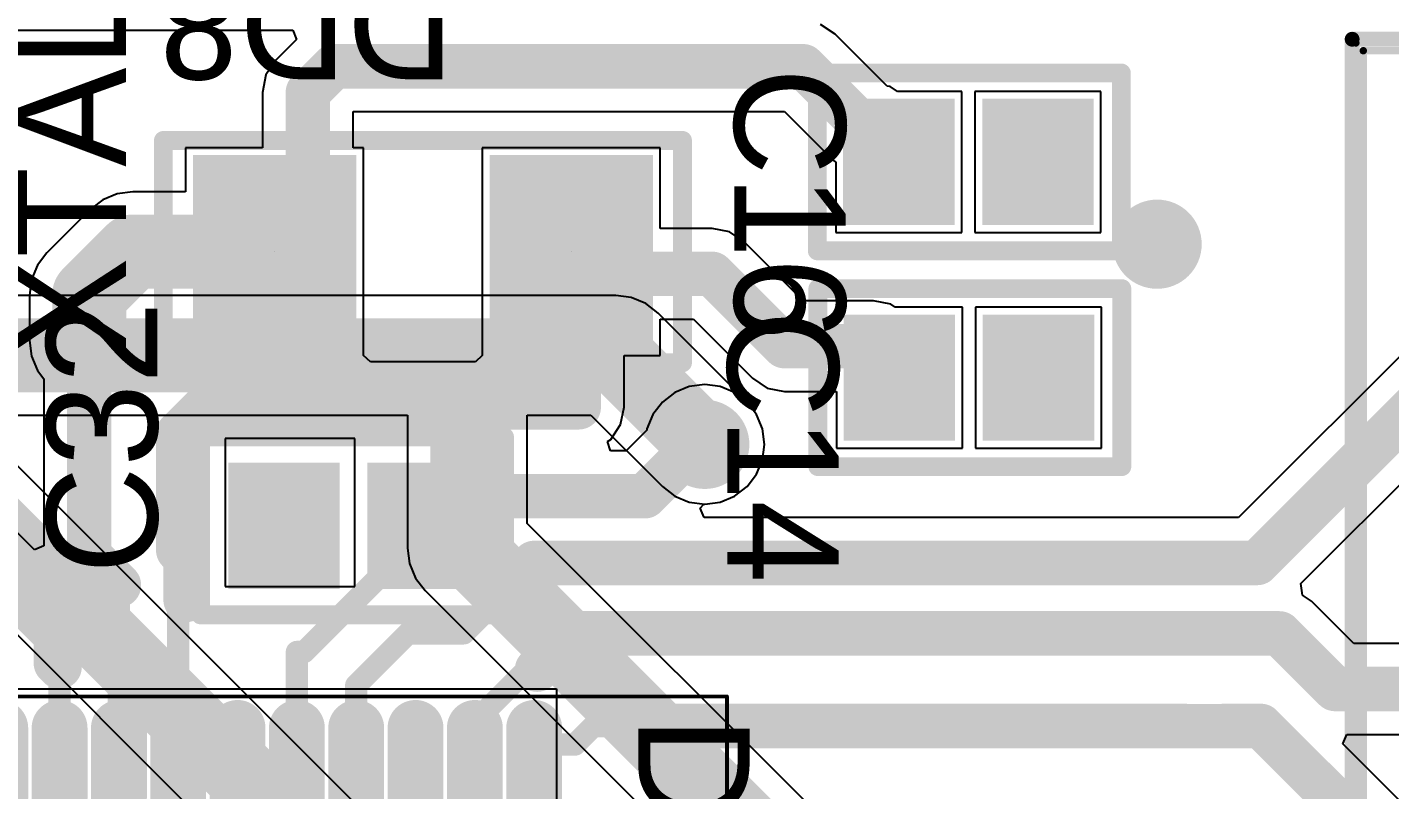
# Model space of a CAD drawing. Header units: millimetres. Extents: x -37 to 96, y -3 to 87.
# Drawn here: x 66.36 to 84.74, y 39.64 to 49.93 of the extents above; entities that cross this region are included whole.
import ezdxf

# ---------------------------------------------------------------- set-up
doc = ezdxf.new("R2010")
doc.units = ezdxf.units.MM
for name, color, linetype in [('BottomLayer', 5, 'Continuous'), ('BottomSolder', 6, 'Continuous'), ('Mechanical1', 6, 'Continuous'), ('Mechanical15', 56, 'Continuous'), ('MultiLayer', 9, 'Continuous'), ('PadHoleLayer', 156, 'Continuous'), ('TopLayer', 1, 'Continuous'), ('TopOverlay', 2, 'Continuous'), ('TopPaste', 8, 'Continuous'), ('TopSolder', 216, 'Continuous'), ('ViaHoleLayer', 16, 'Continuous')]:
    doc.layers.add(name, color=color, linetype=linetype)

# ---------------------------------------------------------------- blocks, each defined once
blk = doc.blocks.new('C_________0805_1')
at = {"layer": 'TopLayer'}
for points in [[(-0.6499986999999999, -0.7499985), (0.6499986999999999, -0.7499985), (-0.6499986999999999, 0.7499985), (0.6499986999999999, 0.7499985)], [(1.22500136, -0.7499985), (2.52499876, -0.7499985), (1.22500136, 0.7499985), (2.52499876, 0.7499985)]]:
    blk.add_solid(points, dxfattribs=at)
at = {"layer": 'TopOverlay', "const_width": 0.254}
for points in [[(-1.10000034, 1.20000268), (2.99999908, 1.20000014)], [(-1.10000034, -1.1999976), (-1.10000034, 1.20000268)], [(2.99999908, -1.1999976), (2.99999908, 1.20000014)], [(-1.10000034, -1.1999976), (2.00000362, -1.20000268)], [(2.00000362, -1.20000268), (2.99999908, -1.1999976)]]:
    blk.add_lwpolyline(points, dxfattribs=at)
at = {"layer": 'TopOverlay', "const_width": 0.127}
for points in [[(-1.16350034, 1.20000268, 1), (-1.03650034, 1.20000268, 1)], [(-1.16350034, 1.20000268, 1), (-1.03650034, 1.20000268, 1)], [(2.93649908, 1.20000014, 1), (3.06349908, 1.20000014, 1)], [(2.93649908, 1.20000014, 1), (3.06349908, 1.20000014, 1)], [(-1.16350034, -1.1999976, 1), (-1.03650034, -1.1999976, 1)], [(-1.16350034, -1.1999976, 1), (-1.03650034, -1.1999976, 1)], [(1.93650362, -1.20000268, 1), (2.06350362, -1.20000268, 1)], [(1.93650362, -1.20000268, 1), (2.06350362, -1.20000268, 1)], [(2.93649908, -1.1999976, 1), (3.06349908, -1.1999976, 1)], [(2.93649908, -1.1999976, 1), (3.06349908, -1.1999976, 1)]]:
    blk.add_lwpolyline(points, format="xyb", close=True, dxfattribs=at)
at = {"layer": 'TopPaste'}
for points in [[(-0.6499986999999999, -0.7499985), (0.6499986999999999, -0.7499985), (-0.6499986999999999, 0.7499985), (0.6499986999999999, 0.7499985)], [(1.22500136, -0.7499985), (2.52499876, -0.7499985), (1.22500136, 0.7499985), (2.52499876, 0.7499985)]]:
    blk.add_solid(points, dxfattribs=at)
at = {"layer": 'TopSolder'}
for points in [[(-0.7515987, -0.8515985), (0.7515987, -0.8515985), (-0.7515987, 0.8515985), (0.7515987, 0.8515985)], [(1.12340136, -0.8515985), (2.62659876, -0.8515985), (1.12340136, 0.8515985), (2.62659876, 0.8515985)]]:
    blk.add_solid(points, dxfattribs=at)
blk = doc.blocks.new('CON__IDC_6MS_10')
at = {"layer": 'Mechanical1', "const_width": 0.0999998}
for points in [[(-8.889999999999999, 4.55000106), (8.870000039999999, 4.55000106)], [(8.870000039999999, 4.55000106), (8.870000039999999, -4.55000106)]]:
    blk.add_lwpolyline(points, dxfattribs=at)
at = {"layer": 'Mechanical1', "const_width": 0.0499999}
blk.add_lwpolyline([(8.84500136, 4.55000106, 1), (8.894998719999998, 4.55000106, 1)], format="xyb", close=True, dxfattribs=at)
blk.add_lwpolyline([(8.84500136, 4.55000106, 1), (8.894998719999998, 4.55000106, 1)], format="xyb", close=True, dxfattribs=at)
at = {"layer": 'Mechanical15', "const_width": 0.0999998}
for points in [[(-8.97500364, 4.6500034), (8.9750011, 4.6500034)], [(8.9750011, 4.6500034), (8.9750011, -4.65000086)]]:
    blk.add_lwpolyline(points, dxfattribs=at)
at = {"layer": 'Mechanical15', "const_width": 0.0499999}
blk.add_lwpolyline([(8.95000242, 4.6500034, 1), (8.99999978, 4.6500034, 1)], format="xyb", close=True, dxfattribs=at)
blk.add_lwpolyline([(8.95000242, 4.6500034, 1), (8.99999978, 4.6500034, 1)], format="xyb", close=True, dxfattribs=at)
at = {"layer": 'TopOverlay', "const_width": 0.1999996}
for points in [[(-9.049999679999999, 4.700000759999999), (9.024998459999999, 4.700000759999999)], [(9.024998459999999, 4.700000759999999), (9.025001, -4.700000759999999)]]:
    blk.add_lwpolyline(points, dxfattribs=at)
at = {"layer": 'TopOverlay', "const_width": 0.0999998}
blk.add_lwpolyline([(8.97499856, 4.700000759999999, 1), (9.074998359999999, 4.700000759999999, 1)], format="xyb", close=True, dxfattribs=at)
blk.add_lwpolyline([(8.97499856, 4.700000759999999, 1), (9.074998359999999, 4.700000759999999, 1)], format="xyb", close=True, dxfattribs=at)
blk = doc.blocks.new('Z_0503_11')
at = {"layer": 'PadHoleLayer'}
for points in [[(0, 0), (0, 0), (0, 0), (0, 0)], [(3.99999962, 0), (3.99999962, 0), (3.99999962, 0), (3.99999962, 0)]]:
    blk.add_lwpolyline(points, close=True, dxfattribs=at)
at = {"layer": 'TopLayer'}
for points in [[(-1.00000054, -1.20000014), (1.00000054, -1.20000014), (-1.00000054, 1.20000014), (1.00000054, 1.20000014)], [(2.99999908, -1.20000014), (5.00000016, -1.20000014), (2.99999908, 1.20000014), (5.00000016, 1.20000014)]]:
    blk.add_solid(points, dxfattribs=at)
at = {"layer": 'TopOverlay', "const_width": 0.254}
for points in [[(-1.49999954, 1.49999954), (5.500001699999999, 1.50000208)], [(-1.49999954, -1.49999954), (-1.49999954, 1.49999954)], [(5.500001699999999, -1.50000462), (5.500001699999999, 1.50000208)], [(-1.49999954, -1.49999954), (-1.00000054, -1.49999954)], [(-1.00000054, -1.49999954), (5.500001699999999, -1.50000462)]]:
    blk.add_lwpolyline(points, dxfattribs=at)
at = {"layer": 'TopOverlay', "const_width": 0.127}
for points in [[(-1.56349954, 1.49999954, 1), (-1.43649954, 1.49999954, 1)], [(-1.56349954, 1.49999954, 1), (-1.43649954, 1.49999954, 1)], [(5.436501699999999, 1.50000208, 1), (5.5635017, 1.50000208, 1)], [(5.436501699999999, 1.50000208, 1), (5.5635017, 1.50000208, 1)], [(-1.56349954, -1.49999954, 1), (-1.43649954, -1.49999954, 1)], [(-1.56349954, -1.49999954, 1), (-1.43649954, -1.49999954, 1)], [(-1.06350054, -1.49999954, 1), (-0.93650054, -1.49999954, 1)], [(-1.06350054, -1.49999954, 1), (-0.93650054, -1.49999954, 1)], [(5.436501699999999, -1.50000462, 1), (5.5635017, -1.50000462, 1)], [(5.436501699999999, -1.50000462, 1), (5.5635017, -1.50000462, 1)]]:
    blk.add_lwpolyline(points, format="xyb", close=True, dxfattribs=at)
at = {"layer": 'TopPaste'}
for points in [[(-1.00000054, -1.20000014), (1.00000054, -1.20000014), (-1.00000054, 1.20000014), (1.00000054, 1.20000014)], [(2.99999908, -1.20000014), (5.00000016, -1.20000014), (2.99999908, 1.20000014), (5.00000016, 1.20000014)]]:
    blk.add_solid(points, dxfattribs=at)
at = {"layer": 'TopSolder'}
for points in [[(-1.10160054, -1.30160014), (1.10160054, -1.30160014), (-1.10160054, 1.30160014), (1.10160054, 1.30160014)], [(2.89839908, -1.30160014), (5.10160016, -1.30160014), (2.89839908, 1.30160014), (5.10160016, 1.30160014)]]:
    blk.add_solid(points, dxfattribs=at)
blk = doc.blocks.new('ATMEGA16_44A_26')
at = {"layer": 'Mechanical15', "const_width": 0.0499999}
for points in [[(11.89999906, 2.59999734), (-0.90000074, 2.59999734)], [(-0.90000074, -10.60000166), (-0.90000074, 2.59999734)]]:
    blk.add_lwpolyline(points, dxfattribs=at)
at = {"layer": 'Mechanical15', "const_width": 0.02499868}
blk.add_lwpolyline([(-0.9125000799999999, 2.59999734, 1), (-0.8875014, 2.59999734, 1)], format="xyb", close=True, dxfattribs=at)
blk.add_lwpolyline([(-0.9125000799999999, 2.59999734, 1), (-0.8875014, 2.59999734, 1)], format="xyb", close=True, dxfattribs=at)
at = {"layer": 'TopLayer', "const_width": 0.5499989}
for points in [[(-0.47500032, 0), (0.47500032, 0)], [(-0.47500032, -0.8000009399999999), (0.47500032, -0.8000009399999999)], [(-0.47500032, -1.60000188), (0.47500032, -1.60000188)], [(-0.47500032, -2.40000028), (0.47500032, -2.40000028)], [(-0.47500032, -3.20000122), (0.47500032, -3.20000122)], [(-0.47500032, -4.000002159999999), (0.47500032, -4.000002159999999)], [(-0.47500032, -4.800000559999999), (0.47500032, -4.800000559999999)], [(-0.47500032, -5.600001499999999), (0.47500032, -5.600001499999999)], [(-0.47500032, -6.399999899999999), (0.47500032, -6.399999899999999)]]:
    blk.add_lwpolyline(points, dxfattribs=at)
at = {"layer": 'TopLayer', "const_width": 0.27499818}
for points in [[(-0.6125006799999999, 0, 1), (-0.33749996, 0, 1)], [(0.33749996, 0, 1), (0.6125006799999999, 0, 1)], [(-0.6125006799999999, -0.8000009399999999, 1), (-0.33749996, -0.8000009399999999, 1)], [(0.33749996, -0.8000009399999999, 1), (0.6125006799999999, -0.8000009399999999, 1)], [(-0.6125006799999999, -1.60000188, 1), (-0.33749996, -1.60000188, 1)], [(0.33749996, -1.60000188, 1), (0.6125006799999999, -1.60000188, 1)], [(-0.6125006799999999, -2.40000028, 1), (-0.33749996, -2.40000028, 1)], [(0.33749996, -2.40000028, 1), (0.6125006799999999, -2.40000028, 1)], [(-0.6125006799999999, -3.20000122, 1), (-0.33749996, -3.20000122, 1)], [(0.33749996, -3.20000122, 1), (0.6125006799999999, -3.20000122, 1)], [(-0.6125006799999999, -4.000002159999999, 1), (-0.33749996, -4.000002159999999, 1)], [(0.33749996, -4.000002159999999, 1), (0.6125006799999999, -4.000002159999999, 1)], [(-0.6125006799999999, -4.800000559999999, 1), (-0.33749996, -4.800000559999999, 1)], [(0.33749996, -4.800000559999999, 1), (0.6125006799999999, -4.800000559999999, 1)], [(-0.6125006799999999, -5.600001499999999, 1), (-0.33749996, -5.600001499999999, 1)], [(0.33749996, -5.600001499999999, 1), (0.6125006799999999, -5.600001499999999, 1)], [(-0.6125006799999999, -6.399999899999999, 1), (-0.33749996, -6.399999899999999, 1)], [(0.33749996, -6.399999899999999, 1), (0.6125006799999999, -6.399999899999999, 1)]]:
    blk.add_lwpolyline(points, format="xyb", close=True, dxfattribs=at)
at = {"layer": 'TopPaste', "const_width": 0.5499989}
for points in [[(-0.47500032, 0), (0.47500032, 0)], [(-0.47500032, -0.8000009399999999), (0.47500032, -0.8000009399999999)], [(-0.47500032, -1.60000188), (0.47500032, -1.60000188)], [(-0.47500032, -2.40000028), (0.47500032, -2.40000028)], [(-0.47500032, -3.20000122), (0.47500032, -3.20000122)], [(-0.47500032, -4.000002159999999), (0.47500032, -4.000002159999999)], [(-0.47500032, -4.800000559999999), (0.47500032, -4.800000559999999)], [(-0.47500032, -5.600001499999999), (0.47500032, -5.600001499999999)], [(-0.47500032, -6.399999899999999), (0.47500032, -6.399999899999999)]]:
    blk.add_lwpolyline(points, dxfattribs=at)
at = {"layer": 'TopPaste', "const_width": 0.27499818}
for points in [[(-0.6125006799999999, 0, 1), (-0.33749996, 0, 1)], [(0.33749996, 0, 1), (0.6125006799999999, 0, 1)], [(-0.6125006799999999, -0.8000009399999999, 1), (-0.33749996, -0.8000009399999999, 1)], [(0.33749996, -0.8000009399999999, 1), (0.6125006799999999, -0.8000009399999999, 1)], [(-0.6125006799999999, -1.60000188, 1), (-0.33749996, -1.60000188, 1)], [(0.33749996, -1.60000188, 1), (0.6125006799999999, -1.60000188, 1)], [(-0.6125006799999999, -2.40000028, 1), (-0.33749996, -2.40000028, 1)], [(0.33749996, -2.40000028, 1), (0.6125006799999999, -2.40000028, 1)], [(-0.6125006799999999, -3.20000122, 1), (-0.33749996, -3.20000122, 1)], [(0.33749996, -3.20000122, 1), (0.6125006799999999, -3.20000122, 1)], [(-0.6125006799999999, -4.000002159999999, 1), (-0.33749996, -4.000002159999999, 1)], [(0.33749996, -4.000002159999999, 1), (0.6125006799999999, -4.000002159999999, 1)], [(-0.6125006799999999, -4.800000559999999, 1), (-0.33749996, -4.800000559999999, 1)], [(0.33749996, -4.800000559999999, 1), (0.6125006799999999, -4.800000559999999, 1)], [(-0.6125006799999999, -5.600001499999999, 1), (-0.33749996, -5.600001499999999, 1)], [(0.33749996, -5.600001499999999, 1), (0.6125006799999999, -5.600001499999999, 1)], [(-0.6125006799999999, -6.399999899999999, 1), (-0.33749996, -6.399999899999999, 1)], [(0.33749996, -6.399999899999999, 1), (0.6125006799999999, -6.399999899999999, 1)]]:
    blk.add_lwpolyline(points, format="xyb", close=True, dxfattribs=at)
at = {"layer": 'TopSolder', "const_width": 0.7531988999999999}
for points in [[(-0.47500032, 0), (0.47500032, 0)], [(-0.47500032, -0.8000009399999999), (0.47500032, -0.8000009399999999)], [(-0.47500032, -1.60000188), (0.47500032, -1.60000188)], [(-0.47500032, -2.40000028), (0.47500032, -2.40000028)], [(-0.47500032, -3.20000122), (0.47500032, -3.20000122)], [(-0.47500032, -4.000002159999999), (0.47500032, -4.000002159999999)], [(-0.47500032, -4.800000559999999), (0.47500032, -4.800000559999999)], [(-0.47500032, -5.600001499999999), (0.47500032, -5.600001499999999)], [(-0.47500032, -6.399999899999999), (0.47500032, -6.399999899999999)], [(-0.47500032, -7.20000084), (0.47500032, -7.20000084)]]:
    blk.add_lwpolyline(points, dxfattribs=at)
at = {"layer": 'TopSolder', "const_width": 0.37659818}
for points in [[(-0.66330068, 0, 1), (-0.28669996, 0, 1)], [(0.28669996, 0, 1), (0.66330068, 0, 1)], [(-0.66330068, -0.8000009399999999, 1), (-0.28669996, -0.8000009399999999, 1)], [(0.28669996, -0.8000009399999999, 1), (0.66330068, -0.8000009399999999, 1)], [(-0.66330068, -1.60000188, 1), (-0.28669996, -1.60000188, 1)], [(0.28669996, -1.60000188, 1), (0.66330068, -1.60000188, 1)], [(-0.66330068, -2.40000028, 1), (-0.28669996, -2.40000028, 1)], [(0.28669996, -2.40000028, 1), (0.66330068, -2.40000028, 1)], [(-0.66330068, -3.20000122, 1), (-0.28669996, -3.20000122, 1)], [(0.28669996, -3.20000122, 1), (0.66330068, -3.20000122, 1)], [(-0.66330068, -4.000002159999999, 1), (-0.28669996, -4.000002159999999, 1)], [(0.28669996, -4.000002159999999, 1), (0.66330068, -4.000002159999999, 1)], [(-0.66330068, -4.800000559999999, 1), (-0.28669996, -4.800000559999999, 1)], [(0.28669996, -4.800000559999999, 1), (0.66330068, -4.800000559999999, 1)], [(-0.66330068, -5.600001499999999, 1), (-0.28669996, -5.600001499999999, 1)], [(0.28669996, -5.600001499999999, 1), (0.66330068, -5.600001499999999, 1)], [(-0.66330068, -6.399999899999999, 1), (-0.28669996, -6.399999899999999, 1)], [(0.28669996, -6.399999899999999, 1), (0.66330068, -6.399999899999999, 1)], [(-0.66330068, -7.20000084, 1), (-0.28669996, -7.20000084, 1)], [(0.28669996, -7.20000084, 1), (0.66330068, -7.20000084, 1)]]:
    blk.add_lwpolyline(points, format="xyb", close=True, dxfattribs=at)
blk = doc.blocks.new('C_________0805_34')
at = {"layer": 'TopLayer'}
for points in [[(-0.6499986999999999, -0.7499985), (0.6499986999999999, -0.7499985), (-0.6499986999999999, 0.7499985), (0.6499986999999999, 0.7499985)], [(1.22499882, -0.7499985), (2.52499622, -0.7499985), (1.22499882, 0.7499985), (2.52499622, 0.7499985)]]:
    blk.add_solid(points, dxfattribs=at)
at = {"layer": 'TopOverlay', "const_width": 0.254}
for points in [[(2.99999908, 1.20000014), (-1.10000034, 1.20000014)], [(-1.10000034, 1.20000014), (-1.10000034, -1.20000014)], [(2.99999908, 1.20000014), (2.99999908, -1.20000014)], [(2.00000108, -1.20000014), (-1.10000034, -1.20000014)], [(2.99999908, -1.20000014), (2.00000108, -1.20000014)]]:
    blk.add_lwpolyline(points, dxfattribs=at)
at = {"layer": 'TopOverlay', "const_width": 0.127}
for points in [[(-1.16350034, 1.20000014, 1), (-1.03650034, 1.20000014, 1)], [(-1.16350034, 1.20000014, 1), (-1.03650034, 1.20000014, 1)], [(2.93649908, 1.20000014, 1), (3.06349908, 1.20000014, 1)], [(2.93649908, 1.20000014, 1), (3.06349908, 1.20000014, 1)], [(-1.16350034, -1.20000014, 1), (-1.03650034, -1.20000014, 1)], [(-1.16350034, -1.20000014, 1), (-1.03650034, -1.20000014, 1)], [(1.93650108, -1.20000014, 1), (2.06350108, -1.20000014, 1)], [(1.93650108, -1.20000014, 1), (2.06350108, -1.20000014, 1)], [(2.93649908, -1.20000014, 1), (3.06349908, -1.20000014, 1)], [(2.93649908, -1.20000014, 1), (3.06349908, -1.20000014, 1)]]:
    blk.add_lwpolyline(points, format="xyb", close=True, dxfattribs=at)
at = {"layer": 'TopPaste'}
for points in [[(-0.6499986999999999, -0.7499985), (0.6499986999999999, -0.7499985), (-0.6499986999999999, 0.7499985), (0.6499986999999999, 0.7499985)], [(1.22499882, -0.7499985), (2.52499622, -0.7499985), (1.22499882, 0.7499985), (2.52499622, 0.7499985)]]:
    blk.add_solid(points, dxfattribs=at)
at = {"layer": 'TopSolder'}
for points in [[(-0.7515987, -0.8515985), (0.7515987, -0.8515985), (-0.7515987, 0.8515985), (0.7515987, 0.8515985)], [(1.12339882, -0.8515985), (2.62659622, -0.8515985), (1.12339882, 0.8515985), (2.62659622, 0.8515985)]]:
    blk.add_solid(points, dxfattribs=at)
blk = doc.blocks.new('C_________0805_50')
at = {"layer": 'TopLayer'}
for points in [[(-0.6499986999999999, -0.7499985), (0.6499986999999999, -0.7499985), (-0.6499986999999999, 0.7499985), (0.6499986999999999, 0.7499985)], [(1.22500136, -0.75000104), (2.52499876, -0.75000104), (1.22500136, 0.7499959599999999), (2.52499876, 0.7499959599999999)]]:
    blk.add_solid(points, dxfattribs=at)
at = {"layer": 'TopOverlay', "const_width": 0.254}
for points in [[(-1.10000034, -1.20000014), (-1.0999978, 1.20000014)], [(-1.0999978, 1.20000014), (2.99999908, 1.20000014)], [(2.99999908, -1.20000014), (2.99999908, 1.20000014)], [(-1.10000034, -1.20000014), (2.00000108, -1.20000014)], [(2.00000108, -1.20000014), (2.99999908, -1.20000014)]]:
    blk.add_lwpolyline(points, dxfattribs=at)
at = {"layer": 'TopOverlay', "const_width": 0.127}
for points in [[(-1.1634978, 1.20000014, 1), (-1.0364978, 1.20000014, 1)], [(-1.1634978, 1.20000014, 1), (-1.0364978, 1.20000014, 1)], [(2.93649908, 1.20000014, 1), (3.06349908, 1.20000014, 1)], [(2.93649908, 1.20000014, 1), (3.06349908, 1.20000014, 1)], [(-1.16350034, -1.20000014, 1), (-1.03650034, -1.20000014, 1)], [(-1.16350034, -1.20000014, 1), (-1.03650034, -1.20000014, 1)], [(1.93650108, -1.20000014, 1), (2.06350108, -1.20000014, 1)], [(1.93650108, -1.20000014, 1), (2.06350108, -1.20000014, 1)], [(2.93649908, -1.20000014, 1), (3.06349908, -1.20000014, 1)], [(2.93649908, -1.20000014, 1), (3.06349908, -1.20000014, 1)]]:
    blk.add_lwpolyline(points, format="xyb", close=True, dxfattribs=at)
at = {"layer": 'TopPaste'}
for points in [[(-0.6499986999999999, -0.7499985), (0.6499986999999999, -0.7499985), (-0.6499986999999999, 0.7499985), (0.6499986999999999, 0.7499985)], [(1.22500136, -0.75000104), (2.52499876, -0.75000104), (1.22500136, 0.7499959599999999), (2.52499876, 0.7499959599999999)]]:
    blk.add_solid(points, dxfattribs=at)
at = {"layer": 'TopSolder'}
for points in [[(-0.7515987, -0.8515985), (0.7515987, -0.8515985), (-0.7515987, 0.8515985), (0.7515987, 0.8515985)], [(1.12340136, -0.8516010399999999), (2.62659876, -0.8516010399999999), (1.12340136, 0.8515959599999999), (2.62659876, 0.8515959599999999)]]:
    blk.add_solid(points, dxfattribs=at)

msp = doc.modelspace()

# ---------------------------------------------------------------- linework, layer by layer
at = {"layer": 'BottomLayer'}
for p, q in [((74.29999872, 46.30690256), (47.80000092, 46.30690256)), ((74.50884006, 46.27940706), (74.29999872, 46.30690256)), ((74.70344978, 46.19879762), (74.50884006, 46.27940706)), ((74.87056399999999, 46.07056572), (74.70344978, 46.19879762)), ((76.07056413999999, 44.87056811999999), (74.87056399999999, 46.07056572)), ((76.19879603999999, 44.70345136), (76.07056413999999, 44.87056811999999)), ((65.56623158, 44.69309832), (71.49309806, 44.69309832)), ((71.49309806, 44.69309832), (71.49309806, 42.90000056)), ((73.1069023, 43.234229), (73.1069023, 44.69309832)), ((73.1069023, 44.69309832), (73.96577028, 44.69309832)), ((73.96577028, 44.69309832), (74.92943104, 43.72943502)), ((76.27940548, 44.50884163999999), (76.19879603999999, 44.70345136)), ((76.30690098, 44.3000003), (76.27940548, 44.50884163999999)), ((70.77056458, 39.47056622), (65.87056676, 44.37056404)), ((76.27940548, 44.09115896), (76.30690098, 44.3000003)), ((76.19879603999999, 43.89654924), (76.27940548, 44.09115896)), ((74.92943104, 43.72943502), (75.0965478, 43.60120312)), ((75.90344992, 43.60120312), (76.07056413999999, 43.72943502)), ((76.07056413999999, 43.72943502), (76.19879603999999, 43.89654924)), ((75.0965478, 43.60120312), (75.29115751999998, 43.52059368)), ((75.7088402, 43.52059368), (75.90344992, 43.60120312)), ((75.29115751999998, 43.52059368), (75.49999885999999, 43.49309818)), ((75.49999885999999, 43.49309818), (75.7088402, 43.52059368)), ((81.44112998, 34.90000132), (73.1069023, 43.234229)), ((64.96577304, 42.99309664), (69.39309718, 38.56577249999999)), ((71.49309806, 42.90000056), (71.52059356, 42.69115922)), ((71.52059356, 42.69115922), (71.601203, 42.4965495)), ((71.601203, 42.4965495), (71.72943489999999, 42.32943528)), ((71.72943489999999, 42.32943528), (80.29999941999999, 33.75887076))]:
    msp.add_line(p, q, dxfattribs=at)
at = {"layer": 'BottomLayer', "const_width": 0.499999}
for points in [[(81.3499897, 46.99998982, 1), (81.8499887, 46.99998982, 1)], [(72.05000068, 45.50000044, 1), (72.54999968, 45.50000044, 1)], [(72.05000068, 45.50000044, 1), (72.54999968, 45.50000044, 1)], [(72.05000068, 45.50000044, 1), (72.54999968, 45.50000044, 1)], [(74.04999922, 45.50000044, 1), (74.54999822, 45.50000044, 1)], [(74.04999922, 45.50000044, 1), (74.54999822, 45.50000044, 1)], [(75.24999936, 44.3000003, 1), (75.74999835999999, 44.3000003, 1)], [(75.24999936, 44.3000003, 1), (75.74999835999999, 44.3000003, 1)], [(72.05000068, 42.90000056, 1), (72.54999968, 42.90000056, 1)], [(72.05000068, 42.90000056, 1), (72.54999968, 42.90000056, 1)]]:
    msp.add_lwpolyline(points, format="xyb", close=True, dxfattribs=at)
at = {"layer": 'BottomLayer', "const_width": 1.00000054}
for points in [[(47.80000092, 45.50000044), (72.30000018, 45.50000044)], [(72.30000018, 45.50000044), (74.29999872, 45.50000044)], [(72.30000018, 42.90000056), (72.30000018, 45.50000044)], [(74.29999872, 45.50000044), (75.49999885999999, 44.3000003)], [(65.30000148, 43.79999876), (70.1999993, 38.90000094)], [(72.30000018, 42.90000056), (80.95000065999999, 34.25000008)]]:
    msp.add_lwpolyline(points, dxfattribs=at)
at = {"layer": 'BottomSolder', "const_width": 0.601599}
for points in [[(81.2991897, 46.99998982, 1), (81.90078869999999, 46.99998982, 1)], [(75.19919936, 44.3000003, 1), (75.80079835999999, 44.3000003, 1)]]:
    msp.add_lwpolyline(points, format="xyb", close=True, dxfattribs=at)
at = {"layer": 'MultiLayer', "const_width": 0.499999}
for points in [[(81.3499897, 46.99998982, 1), (81.8499887, 46.99998982, 1)], [(75.24999936, 44.3000003, 1), (75.74999835999999, 44.3000003, 1)]]:
    msp.add_lwpolyline(points, format="xyb", close=True, dxfattribs=at)
at = {"layer": 'TopLayer'}
for p, q in [((60.29999878, 49.88824667999999), (69.94349232, 49.88824667999999)), ((69.94349232, 49.88824667999999), (69.99609826, 49.76124668)), ((77.26050842, 49.83257496), (77.06204298, 49.96518836)), ((77.95936148, 49.1337219), (77.26050842, 49.83257496)), ((69.99609826, 49.76124668), (69.71595403999999, 49.48110246)), ((69.71595403999999, 49.48110246), (69.58334064, 49.28263702)), ((69.58334064, 49.28263702), (69.53677482, 49.04852776)), ((78.00198776, 49.12524337999999), (77.95936148, 49.1337219)), ((78.09955169999999, 49.06005174), (78.00198776, 49.12524337999999)), ((78.96787864, 49.06005174), (78.09955169999999, 49.06005174)), ((78.96787864, 47.16005554), (78.96787864, 49.06005174)), ((80.84287869999999, 49.06004919999999), (79.1428821, 49.06004919999999)), ((79.1428821, 49.06004919999999), (79.1428821, 47.160053)), ((80.84287869999999, 47.160053), (80.84287869999999, 49.06004919999999)), ((69.53677482, 49.04852776), (69.53677482, 48.29999992)), ((70.76028266, 48.29999992), (70.76028266, 48.78824633999999)), ((70.76028266, 48.78824633999999), (76.57453824, 48.78824633999999)), ((76.57453824, 48.78824633999999), (77.235304, 48.12748058)), ((69.53677482, 48.29999992), (68.50000016, 48.29999992)), ((68.50000016, 48.29999992), (68.50000016, 47.7069023)), ((70.90000044, 48.29999992), (70.76028266, 48.29999992)), ((70.90000044, 45.50000298), (70.90000044, 48.29999992)), ((74.90000006, 48.29999992), (72.49999978, 48.29999992)), ((72.49999978, 48.29999992), (72.49999978, 45.50000298)), ((74.90000006, 47.2117547), (74.90000006, 48.29999992)), ((77.235304, 48.12748058), (77.26788203999999, 48.10571278)), ((77.26788203999999, 48.10571278), (77.26788203999999, 47.16005554)), ((67.38233665999999, 47.59879736), (67.21522243999999, 47.47056546)), ((67.57694638, 47.6794068), (67.38233665999999, 47.59879736)), ((67.78578772, 47.7069023), (67.57694638, 47.6794068)), ((68.50000016, 47.7069023), (67.78578772, 47.7069023)), ((67.21522243999999, 47.47056546), (66.62943494, 46.88477796)), ((75.6000012, 47.2117547), (74.90000006, 47.2117547)), ((75.83411046, 47.16518888), (75.6000012, 47.2117547)), ((76.0325759, 47.03257548), (75.83411046, 47.16518888)), ((77.26788203999999, 47.16005554), (78.96787864, 47.16005554)), ((79.1428821, 47.160053), (80.84287869999999, 47.160053)), ((66.62943494, 46.88477796), (66.50120304, 46.71766374)), ((76.828396, 46.23675538), (76.0325759, 47.03257548)), ((66.50120304, 46.71766374), (66.4205936, 46.52305402)), ((66.4205936, 46.52305402), (66.39309809999999, 46.31421268)), ((66.39309809999999, 46.31421268), (66.39309809999999, 45.70000004)), ((77.77499811999999, 46.23675538), (76.828396, 46.23675538)), ((78.00910738, 46.19018956), (77.77499811999999, 46.23675538)), ((78.06925457999999, 46.14999914), (78.00910738, 46.19018956)), ((78.97499825999999, 46.14999914), (78.06925457999999, 46.14999914)), ((78.97499825999999, 44.25000293999999), (78.97499825999999, 46.14999914)), ((80.84999832, 46.14999914), (79.15000171999999, 46.14999914)), ((79.15000171999999, 46.14999914), (79.15000171999999, 44.25000293999999)), ((80.84999832, 44.25000293999999), (80.84999832, 46.14999914)), ((85.56742602, 46.18257464), (82.69660626, 43.31175488)), ((74.90000006, 45.50000044), (74.90000006, 45.98824686)), ((74.90000006, 45.98824686), (75.34660572, 45.98824686)), ((75.34660572, 45.98824686), (76.14242582, 45.19242676)), ((66.39309809999999, 45.70000004), (66.4205936, 45.49115869999999)), ((66.4205936, 45.49115869999999), (66.50120304, 45.29654898)), ((70.99044984, 45.41175322), (70.90000044, 45.50000298)), ((72.40955038, 45.41175322), (70.99044984, 45.41175322)), ((72.49999978, 45.50000298), (72.40955038, 45.41175322)), ((74.41175364, 44.7999993), (74.41175364, 45.50000044)), ((74.41175364, 45.50000044), (74.90000006, 45.50000044)), ((66.50120304, 45.29654898), (66.5882463, 45.18311257999999)), ((66.5882463, 45.18311257999999), (66.5882463, 42.92929946)), ((75.29115751999998, 45.07940692), (75.0965478, 44.99879747999999)), ((75.49999885999999, 45.10690242), (75.29115751999998, 45.07940692)), ((75.7088402, 45.07940692), (75.49999885999999, 45.10690242)), ((75.90344992, 44.99879747999999), (75.7088402, 45.07940692)), ((76.14242582, 45.19242676), (76.34089125999999, 45.05981336)), ((76.34089125999999, 45.05981336), (76.57500051999999, 45.01324753999999)), ((83.53904298, 42.4238928), (86.2533962, 45.13824602)), ((74.92943358, 44.87056558), (74.80120167999999, 44.70345136)), ((75.0965478, 44.99879747999999), (74.92943358, 44.87056558)), ((76.07056413999999, 44.87056558), (75.90344992, 44.99879747999999)), ((76.19879603999999, 44.70345136), (76.07056413999999, 44.87056558)), ((76.57500051999999, 45.01324753999999), (77.27500165999999, 45.01324753999999)), ((77.27500165999999, 45.01324753999999), (77.27500165999999, 44.25000293999999)), ((74.36518782, 44.56589004), (74.41175364, 44.7999993)), ((74.80120167999999, 44.70345136), (74.72059224, 44.50884163999999)), ((76.27940548, 44.50884163999999), (76.19879603999999, 44.70345136)), ((74.23257441999999, 44.3674246), (74.36518782, 44.56589004)), ((74.71833926, 44.49173474), (74.43836013999999, 44.21175307999999)), ((74.72059224, 44.50884163999999), (74.71833926, 44.49173474)), ((76.30690098, 44.3000003), (76.27940548, 44.50884163999999)), ((69.03124878, 44.38124728), (69.03124623999999, 42.3812462)), ((70.78125036, 44.38124728), (69.03124878, 44.38124728)), ((70.78125036, 42.3812462), (70.78125036, 44.38124728)), ((74.1896662, 44.33875308), (74.23257441999999, 44.3674246)), ((74.22819291999998, 44.21175307999999), (74.1896662, 44.33875308)), ((76.27940548, 44.09115896), (76.30690098, 44.3000003)), ((74.43836013999999, 44.21175307999999), (74.22819291999998, 44.21175307999999)), ((77.27500165999999, 44.25000293999999), (78.97499825999999, 44.25000293999999)), ((79.15000171999999, 44.25000293999999), (80.84999832, 44.25000293999999)), ((66.4612463, 42.87669352), (65.41892936, 43.91901046)), ((76.19879603999999, 43.89654924), (76.27940548, 44.09115896)), ((75.90344992, 43.60120312), (76.07056413999999, 43.72943502)), ((76.07056413999999, 43.72943502), (76.19879603999999, 43.89654924)), ((75.7088402, 43.52059368), (75.90344992, 43.60120312)), ((75.4371999, 43.43875488), (75.48608982, 43.49492952)), ((75.49429656, 43.31175488), (75.4371999, 43.43875488)), ((75.48608982, 43.49492952), (75.49999885999999, 43.49309818)), ((75.49999885999999, 43.49309818), (75.7088402, 43.52059368)), ((82.69660626, 43.31175488), (75.49429656, 43.31175488)), ((66.5882463, 42.92929946), (66.4612463, 42.87669352)), ((69.03124623999999, 42.3812462), (70.78125036, 42.3812462)), ((83.55954077999999, 42.26478466), (83.53904298, 42.4238928)), ((83.68257329999999, 42.18257501999999), (83.55954077999999, 42.26478466)), ((84.25339512, 41.6117532), (83.68257329999999, 42.18257501999999)), ((86.82487588, 41.6117532), (84.25339512, 41.6117532)), ((64.75000004, 41.00000182), (73.50000032, 41.00000182)), ((73.50000032, 41.00000182), (73.50000032, 39.00000074)), ((84.10390342, 40.26124536), (84.15650936, 40.38824536)), ((86.3986969, 37.96645187999999), (84.10390342, 40.26124536)), ((84.15650936, 40.38824536), (86.50683232, 40.38824536))]:
    msp.add_line(p, q, dxfattribs=at)
for points, const_width in [([(70.14852873999999, 49.04852776), (70.50000124, 49.40000026)], 0.5999987999999999), ([(70.50000124, 49.40000026), (76.82793371999999, 49.40000026)], 0.5999987999999999), ([(76.82793371999999, 49.40000026), (77.66787869999999, 48.56005528)], 0.5999987999999999), ([(70.14852873999999, 47.34852862), (70.14852873999999, 49.04852776)], 0.5999987999999999), ([(77.66787869999999, 48.56005528), (77.7678785, 48.56005528)], 0.5999987999999999), ([(77.7678785, 48.56005528), (78.11788033999999, 48.21005344)], 0.5999987999999999), ([(78.11788033999999, 48.11005364), (78.11788033999999, 48.21005344)], 0.5999987999999999), ([(79.99288039999999, 48.1100511), (80.00293118, 48.10000032)], 0.5999987999999999), ([(69.7000003, 46.90000018), (70.14852873999999, 47.34852862)], 0.5999987999999999), ([(67.20000021999999, 46.31421268), (67.78578772, 46.90000018)], 1.00000054), ([(67.78578772, 46.90000018), (69.7000003, 46.90000018)], 1.00000054), ([(73.69999992, 46.90000018), (73.79999972, 46.80000038)], 1.00000054), ([(73.79999972, 44.7999993), (73.79999972, 46.80000038)], 0.5999987999999999), ([(73.79999972, 46.80000038), (73.99999932, 46.60000078)], 0.5999987999999999), ([(73.99999932, 46.60000078), (75.6000012, 46.60000078)], 0.5999987999999999), ([(75.6000012, 46.60000078), (76.57500051999999, 45.62500145999999)], 0.5999987999999999), ([(67.20000021999999, 45.70000004), (67.20000021999999, 46.31421268)], 1.00000054), ([(67.20000021999999, 42.80000076), (67.20000021999999, 45.70000004)], 0.5999987999999999), ([(82.95000174, 42.70000096), (86.00000071999999, 45.74999994)], 0.5999987999999999), ([(76.57500051999999, 45.62500145999999), (77.77499811999999, 45.62500145999999)], 0.5999987999999999), ([(77.77499811999999, 45.62500145999999), (78.12499996, 45.27499962)], 0.5999987999999999), ([(78.12499996, 45.20000104), (78.12499996, 45.27499962)], 0.5999987999999999), ([(80.00000001999999, 45.20000104), (80.20000216, 44.99999889999999)], 0.5999987999999999), ([(68.40000289999999, 44.4485268), (68.7514754, 44.7999993)], 0.5999987999999999), ([(68.7514754, 44.7999993), (73.79999972, 44.7999993)], 0.5999987999999999), ([(68.40000289999999, 42.872787), (68.40000289999999, 44.4485268)], 0.5999987999999999), ([(74.69175562, 43.59999916), (75.39175675999999, 44.3000003)], 0.5999987999999999), ([(75.39175675999999, 44.3000003), (75.49999885999999, 44.3000003)], 0.5999987999999999), ([(64.87279126, 43.59999916), (66.75000112, 41.7227893)], 0.5999987999999999), ([(72.49999978, 43.39999956), (72.69999938, 43.59999916)], 0.5999987999999999), ([(72.69999938, 43.59999916), (74.69175562, 43.59999916)], 0.5999987999999999), ([(71.69999884, 43.19999996), (71.89999843999999, 43.39999956)], 0.5999987999999999), ([(71.89999843999999, 43.39999956), (72.49999978, 43.39999956)], 0.5999987999999999), ([(71.60000158, 43.0000029), (71.60000158, 43.29999722)], 0.2999994), ([(67.20000021999999, 42.80000076), (67.60000196, 42.39999902)], 0.5999987999999999), ([(68.40000289999999, 42.872787), (68.50000016, 42.77278974)], 0.5999987999999999), ([(68.50000016, 42.19999942), (68.50000016, 42.77278974)], 0.5999987999999999), ([(70.0999995, 41.50000082), (71.60000158, 43.0000029)], 0.2999994), ([(73.19999838, 42.70000096), (82.95000174, 42.70000096)], 0.5999987999999999), ([(72.24999774, 41.75000032), (73.19999838, 42.70000096)], 0.2999994), ([(67.60000196, 39.9999962), (67.60000196, 42.39999902)], 0.2999994), ([(68.40000289999999, 42.10000216), (68.50000016, 42.19999942)], 0.2999994), ([(68.40000289999999, 39.9999962), (68.40000289999999, 42.10000216)], 0.2999994), ([(66.75000112, 41.35000112), (66.75000112, 41.7227893)], 0.5999987999999999), ([(70.80000318, 41.05000425999999), (71.49999924, 41.75000032)], 0.2999994), ([(71.49999924, 41.75000032), (72.24999774, 41.75000032)], 0.2999994), ([(73.23860384, 41.26139322), (73.6272086, 41.64999798)], 0.5999987999999999), ([(73.6272086, 41.64999798), (73.64999748, 41.64999798)], 0.5999987999999999), ([(73.64999748, 41.64999798), (73.74999982, 41.75000032)], 0.5999987999999999), ([(73.74999982, 41.75000032), (83.2499986, 41.75000032)], 0.5999987999999999), ([(83.2499986, 41.75000032), (83.99999964, 40.99999928)], 0.5999987999999999), ([(66.75000112, 41.35000112), (66.80000102, 41.30000122)], 0.5999987999999999), ([(69.99999969999999, 41.50000082), (70.0999995, 41.50000082)], 0.2999994), ([(69.99999969999999, 41.50000082), (70.00000224, 41.49999827999999)], 0.2999994), ([(70.00000224, 39.9999962), (70.00000224, 41.49999827999999)], 0.2999994), ([(66.80000102, 41.30000122), (66.80000356000001, 41.29999867999999)], 0.2999994), ([(66.80000356000001, 39.9999962), (66.80000356000001, 41.29999867999999)], 0.2999994), ([(72.57500344, 40.73387839999999), (73.10251826, 41.26139322)], 0.2999994), ([(73.10251826, 41.26139322), (73.23860384, 41.26139322)], 0.2999994), ([(70.80000318, 40.6067133), (70.80000318, 41.05000425999999)], 0.2999994), ([(83.99999964, 40.99999928), (87.07528432, 40.99999928)], 0.5999987999999999), ([(72.40000252, 40.54264688), (72.57500344, 40.71764779999999)], 0.2999994), ([(72.57500344, 40.71764779999999), (72.57500344, 40.73387839999999)], 0.2999994), ([(74.50000086, 40.50000027999999), (82.00000109999999, 40.50000027999999)], 0.5999987999999999), ([(82.00000109999999, 40.50000027999999), (82.0014743, 40.49852708)], 0.5999987999999999), ([(82.0014743, 40.49852708), (82.4985269, 40.49852708)], 0.5999987999999999), ([(82.4985269, 40.49852708), (82.50147329999999, 40.50147347999999)], 0.5999987999999999), ([(82.50147329999999, 40.50147347999999), (82.99852589999999, 40.50147347999999)], 0.5999987999999999), ([(82.99852589999999, 40.50147347999999), (87.24999822, 36.25000116)], 0.5999987999999999), ([(70.80000318, 39.9999962), (70.80000318, 40.6067133)], 0.2999994), ([(70.84783646, 40.04782948), (70.84783646, 40.6067133)], 0.2999994), ([(72.40000252, 39.9999962), (72.40000252, 40.54264688)], 0.2999994), ([(73.74999982, 40.25000078), (73.99999932, 40.50000027999999)], 0.2999994), ([(73.99999932, 40.50000027999999), (74.50000086, 40.50000027999999)], 0.2999994), ([(73.20000345999999, 40.13451714), (73.3154871, 40.25000078)], 0.2999994), ([(73.20000345999999, 39.9999962), (73.20000345999999, 40.13451714)], 0.2999994), ([(73.3154871, 40.25000078), (73.74999982, 40.25000078)], 0.2999994), ([(70.80000318, 39.9999962), (70.84783646, 40.04782948)], 0.2999994), ([(71.55216829999999, 39.85649636), (71.64783485999999, 39.95216292)], 0.2999994), ([(72.40000252, 39.9999962), (72.4478358, 39.95216292)], 0.2999994), ([(72.4478358, 39.39328164), (72.4478358, 39.95216292)], 0.2999994), ([(71.55216829999999, 39.0521698), (71.55216829999999, 39.85649636)], 0.2999994)]:
    msp.add_lwpolyline(points, dxfattribs=dict(at, const_width=const_width))
for points, const_width in [([(70.35000154, 49.40000026, 1), (70.65000094, 49.40000026, 1)], 0.2999994), ([(70.35000154, 49.40000026, 1), (70.65000094, 49.40000026, 1)], 0.2999994), ([(76.67793402, 49.40000026, 1), (76.97793342, 49.40000026, 1)], 0.2999994), ([(76.67793402, 49.40000026, 1), (76.97793342, 49.40000026, 1)], 0.2999994), ([(69.99852904, 49.04852776, 1), (70.29852844, 49.04852776, 1)], 0.2999994), ([(69.99852904, 49.04852776, 1), (70.29852844, 49.04852776, 1)], 0.2999994), ([(77.517879, 48.56005528, 1), (77.8178784, 48.56005528, 1)], 0.2999994), ([(77.517879, 48.56005528, 1), (77.8178784, 48.56005528, 1)], 0.2999994), ([(77.6178788, 48.56005528, 1), (77.91787819999999, 48.56005528, 1)], 0.2999994), ([(77.6178788, 48.56005528, 1), (77.91787819999999, 48.56005528, 1)], 0.2999994), ([(77.96788063999999, 48.21005344, 1), (78.26788004, 48.21005344, 1)], 0.2999994), ([(77.96788063999999, 48.21005344, 1), (78.26788004, 48.21005344, 1)], 0.2999994), ([(77.96788063999999, 48.11005364, 1), (78.26788004, 48.11005364, 1)], 0.2999994), ([(79.8428807, 48.1100511, 1), (80.1428801, 48.1100511, 1)], 0.2999994), ([(79.85293148, 48.10000032, 1), (80.15293088, 48.10000032, 1)], 0.2999994), ([(69.99852904, 47.34852862, 1), (70.29852844, 47.34852862, 1)], 0.2999994), ([(69.99852904, 47.34852862, 1), (70.29852844, 47.34852862, 1)], 0.2999994), ([(81.3499897, 46.99998982, 1), (81.8499887, 46.99998982, 1)], 0.499999), ([(67.53578821999999, 46.90000018, 1), (68.03578722, 46.90000018, 1)], 0.499999), ([(67.53578821999999, 46.90000018, 1), (68.03578722, 46.90000018, 1)], 0.499999), ([(69.4500008, 46.90000018, 1), (69.9499998, 46.90000018, 1)], 0.499999), ([(73.45000042, 46.90000018, 1), (73.94999942, 46.90000018, 1)], 0.499999), ([(73.55000021999999, 46.80000038, 1), (74.04999922, 46.80000038, 1)], 0.499999), ([(69.5500006, 46.90000018, 1), (69.85, 46.90000018, 1)], 0.2999994), ([(73.65000002, 46.80000038, 1), (73.94999942, 46.80000038, 1)], 0.2999994), ([(73.65000002, 46.80000038, 1), (73.94999942, 46.80000038, 1)], 0.2999994), ([(73.84999961999999, 46.60000078, 1), (74.14999902, 46.60000078, 1)], 0.2999994), ([(73.84999961999999, 46.60000078, 1), (74.14999902, 46.60000078, 1)], 0.2999994), ([(75.4500015, 46.60000078, 1), (75.75000089999999, 46.60000078, 1)], 0.2999994), ([(75.4500015, 46.60000078, 1), (75.75000089999999, 46.60000078, 1)], 0.2999994), ([(66.95000071999999, 46.31421268, 1), (67.44999972000001, 46.31421268, 1)], 0.499999), ([(66.95000071999999, 46.31421268, 1), (67.44999972000001, 46.31421268, 1)], 0.499999), ([(66.95000071999999, 45.70000004, 1), (67.44999972000001, 45.70000004, 1)], 0.499999), ([(67.05000052, 45.70000004, 1), (67.34999992, 45.70000004, 1)], 0.2999994), ([(76.42500082, 45.62500145999999, 1), (76.72500021999998, 45.62500145999999, 1)], 0.2999994), ([(76.42500082, 45.62500145999999, 1), (76.72500021999998, 45.62500145999999, 1)], 0.2999994), ([(77.62499842, 45.62500145999999, 1), (77.92499781999999, 45.62500145999999, 1)], 0.2999994), ([(77.62499842, 45.62500145999999, 1), (77.92499781999999, 45.62500145999999, 1)], 0.2999994), ([(77.97500025999999, 45.27499962, 1), (78.27499966, 45.27499962, 1)], 0.2999994), ([(77.97500025999999, 45.27499962, 1), (78.27499966, 45.27499962, 1)], 0.2999994), ([(77.97500025999999, 45.20000104, 1), (78.27499966, 45.20000104, 1)], 0.2999994), ([(79.85000031999999, 45.20000104, 1), (80.14999972, 45.20000104, 1)], 0.2999994), ([(80.05000245999999, 44.99999889999999, 1), (80.35000186, 44.99999889999999, 1)], 0.2999994), ([(68.6014757, 44.7999993, 1), (68.9014751, 44.7999993, 1)], 0.2999994), ([(68.6014757, 44.7999993, 1), (68.9014751, 44.7999993, 1)], 0.2999994), ([(73.65000002, 44.7999993, 1), (73.94999942, 44.7999993, 1)], 0.2999994), ([(73.65000002, 44.7999993, 1), (73.94999942, 44.7999993, 1)], 0.2999994), ([(68.2500032, 44.4485268, 1), (68.5500026, 44.4485268, 1)], 0.2999994), ([(68.2500032, 44.4485268, 1), (68.5500026, 44.4485268, 1)], 0.2999994), ([(75.24999936, 44.3000003, 1), (75.74999835999999, 44.3000003, 1)], 0.499999), ([(75.24175706, 44.3000003, 1), (75.54175645999999, 44.3000003, 1)], 0.2999994), ([(75.24175706, 44.3000003, 1), (75.54175645999999, 44.3000003, 1)], 0.2999994), ([(75.34999916, 44.3000003, 1), (75.64999856, 44.3000003, 1)], 0.2999994), ([(72.54999968, 43.59999916, 1), (72.84999907999999, 43.59999916, 1)], 0.2999994), ([(72.54999968, 43.59999916, 1), (72.84999907999999, 43.59999916, 1)], 0.2999994), ([(74.54175592, 43.59999916, 1), (74.84175531999999, 43.59999916, 1)], 0.2999994), ([(74.54175592, 43.59999916, 1), (74.84175531999999, 43.59999916, 1)], 0.2999994), ([(71.74999874, 43.39999956, 1), (72.04999813999999, 43.39999956, 1)], 0.2999994), ([(71.74999874, 43.39999956, 1), (72.04999813999999, 43.39999956, 1)], 0.2999994), ([(72.35000007999999, 43.39999956, 1), (72.64999948, 43.39999956, 1)], 0.2999994), ([(72.35000007999999, 43.39999956, 1), (72.64999948, 43.39999956, 1)], 0.2999994), ([(71.54999914, 43.19999996, 1), (71.84999854, 43.19999996, 1)], 0.2999994), ([(71.525003, 43.29999722, 1), (71.67500016, 43.29999722, 1)], 0.1499997), ([(67.05000052, 42.80000076, 1), (67.34999992, 42.80000076, 1)], 0.2999994), ([(67.05000052, 42.80000076, 1), (67.34999992, 42.80000076, 1)], 0.2999994), ([(68.2500032, 42.872787, 1), (68.5500026, 42.872787, 1)], 0.2999994), ([(68.2500032, 42.872787, 1), (68.5500026, 42.872787, 1)], 0.2999994), ([(68.35000045999999, 42.77278974, 1), (68.64999986, 42.77278974, 1)], 0.2999994), ([(68.35000045999999, 42.77278974, 1), (68.64999986, 42.77278974, 1)], 0.2999994), ([(71.525003, 43.0000029, 1), (71.67500016, 43.0000029, 1)], 0.1499997), ([(71.525003, 43.0000029, 1), (71.67500016, 43.0000029, 1)], 0.1499997), ([(73.04999868, 42.70000096, 1), (73.34999807999999, 42.70000096, 1)], 0.2999994), ([(82.80000204, 42.70000096, 1), (83.10000144, 42.70000096, 1)], 0.2999994), ([(82.80000204, 42.70000096, 1), (83.10000144, 42.70000096, 1)], 0.2999994), ([(73.1249998, 42.70000096, 1), (73.27499696, 42.70000096, 1)], 0.1499997), ([(67.45000225999999, 42.39999902, 1), (67.75000166, 42.39999902, 1)], 0.2999994), ([(67.52500338, 42.39999902, 1), (67.67500054, 42.39999902, 1)], 0.1499997), ([(68.35000045999999, 42.19999942, 1), (68.64999986, 42.19999942, 1)], 0.2999994), ([(68.42500158, 42.19999942, 1), (68.57499874, 42.19999942, 1)], 0.1499997), ([(68.32500432, 42.10000216, 1), (68.47500148, 42.10000216, 1)], 0.1499997), ([(68.32500432, 42.10000216, 1), (68.47500148, 42.10000216, 1)], 0.1499997), ([(66.60000142, 41.7227893, 1), (66.90000082, 41.7227893, 1)], 0.2999994), ([(66.60000142, 41.7227893, 1), (66.90000082, 41.7227893, 1)], 0.2999994), ([(71.42500066, 41.75000032, 1), (71.57499782, 41.75000032, 1)], 0.1499997), ([(71.42500066, 41.75000032, 1), (71.57499782, 41.75000032, 1)], 0.1499997), ([(72.17499916, 41.75000032, 1), (72.32499632, 41.75000032, 1)], 0.1499997), ([(72.17499916, 41.75000032, 1), (72.32499632, 41.75000032, 1)], 0.1499997), ([(73.4772089, 41.64999798, 1), (73.7772083, 41.64999798, 1)], 0.2999994), ([(73.4772089, 41.64999798, 1), (73.7772083, 41.64999798, 1)], 0.2999994), ([(73.49999778, 41.64999798, 1), (73.79999717999999, 41.64999798, 1)], 0.2999994), ([(73.49999778, 41.64999798, 1), (73.79999717999999, 41.64999798, 1)], 0.2999994), ([(73.60000011999999, 41.75000032, 1), (73.89999952, 41.75000032, 1)], 0.2999994), ([(73.60000011999999, 41.75000032, 1), (73.89999952, 41.75000032, 1)], 0.2999994), ([(83.0999989, 41.75000032, 1), (83.3999983, 41.75000032, 1)], 0.2999994), ([(83.0999989, 41.75000032, 1), (83.3999983, 41.75000032, 1)], 0.2999994), ([(66.60000142, 41.35000112, 1), (66.90000082, 41.35000112, 1)], 0.2999994), ([(66.60000142, 41.35000112, 1), (66.90000082, 41.35000112, 1)], 0.2999994), ([(66.65000132, 41.30000122, 1), (66.95000071999999, 41.30000122, 1)], 0.2999994), ([(69.92500112, 41.50000082, 1), (70.07499828, 41.50000082, 1)], 0.1499997), ([(69.92500112, 41.50000082, 1), (70.07499828, 41.50000082, 1)], 0.1499997), ([(69.92500365999999, 41.49999827999999, 1), (70.07500082, 41.49999827999999, 1)], 0.1499997), ([(69.92500365999999, 41.49999827999999, 1), (70.07500082, 41.49999827999999, 1)], 0.1499997), ([(70.02500092, 41.50000082, 1), (70.17499808, 41.50000082, 1)], 0.1499997), ([(70.02500092, 41.50000082, 1), (70.17499808, 41.50000082, 1)], 0.1499997), ([(73.08860413999999, 41.26139322, 1), (73.38860354, 41.26139322, 1)], 0.2999994), ([(66.72500244, 41.30000122, 1), (66.8749996, 41.30000122, 1)], 0.1499997), ([(66.72500498, 41.29999867999999, 1), (66.87500213999999, 41.29999867999999, 1)], 0.1499997), ([(66.72500498, 41.29999867999999, 1), (66.87500213999999, 41.29999867999999, 1)], 0.1499997), ([(73.02751968, 41.26139322, 1), (73.17751684, 41.26139322, 1)], 0.1499997), ([(73.02751968, 41.26139322, 1), (73.17751684, 41.26139322, 1)], 0.1499997), ([(73.16360526, 41.26139322, 1), (73.31360242, 41.26139322, 1)], 0.1499997), ([(70.72500459999999, 41.05000425999999, 1), (70.87500175999999, 41.05000425999999, 1)], 0.1499997), ([(70.72500459999999, 41.05000425999999, 1), (70.87500175999999, 41.05000425999999, 1)], 0.1499997), ([(83.84999993999999, 40.99999928, 1), (84.14999934, 40.99999928, 1)], 0.2999994), ([(83.84999993999999, 40.99999928, 1), (84.14999934, 40.99999928, 1)], 0.2999994), ([(72.50000485999999, 40.73387839999999, 1), (72.65000201999999, 40.73387839999999, 1)], 0.1499997), ([(72.50000485999999, 40.73387839999999, 1), (72.65000201999999, 40.73387839999999, 1)], 0.1499997), ([(72.50000485999999, 40.71764779999999, 1), (72.65000201999999, 40.71764779999999, 1)], 0.1499997), ([(72.50000485999999, 40.71764779999999, 1), (72.65000201999999, 40.71764779999999, 1)], 0.1499997), ([(74.35000115999999, 40.50000027999999, 1), (74.65000056, 40.50000027999999, 1)], 0.2999994), ([(81.8500014, 40.50000027999999, 1), (82.1500008, 40.50000027999999, 1)], 0.2999994), ([(81.8500014, 40.50000027999999, 1), (82.1500008, 40.50000027999999, 1)], 0.2999994), ([(81.85147459999999, 40.49852708, 1), (82.151474, 40.49852708, 1)], 0.2999994), ([(81.85147459999999, 40.49852708, 1), (82.151474, 40.49852708, 1)], 0.2999994), ([(82.3485272, 40.49852708, 1), (82.6485266, 40.49852708, 1)], 0.2999994), ([(82.3485272, 40.49852708, 1), (82.6485266, 40.49852708, 1)], 0.2999994), ([(82.35147359999999, 40.50147347999999, 1), (82.651473, 40.50147347999999, 1)], 0.2999994), ([(82.35147359999999, 40.50147347999999, 1), (82.651473, 40.50147347999999, 1)], 0.2999994), ([(82.8485262, 40.50147347999999, 1), (83.1485256, 40.50147347999999, 1)], 0.2999994), ([(82.8485262, 40.50147347999999, 1), (83.1485256, 40.50147347999999, 1)], 0.2999994), ([(70.72500459999999, 40.6067133, 1), (70.87500175999999, 40.6067133, 1)], 0.1499997), ([(70.72500459999999, 40.6067133, 1), (70.87500175999999, 40.6067133, 1)], 0.1499997), ([(70.77283788, 40.6067133, 1), (70.92283504, 40.6067133, 1)], 0.1499997), ([(72.32500394, 40.54264688, 1), (72.47500109999999, 40.54264688, 1)], 0.1499997), ([(72.32500394, 40.54264688, 1), (72.47500109999999, 40.54264688, 1)], 0.1499997), ([(73.92500074, 40.50000027999999, 1), (74.0749979, 40.50000027999999, 1)], 0.1499997), ([(73.92500074, 40.50000027999999, 1), (74.0749979, 40.50000027999999, 1)], 0.1499997), ([(74.42500227999999, 40.50000027999999, 1), (74.57499944, 40.50000027999999, 1)], 0.1499997), ([(73.12500488, 40.13451714, 1), (73.27500203999999, 40.13451714, 1)], 0.1499997), ([(73.12500488, 40.13451714, 1), (73.27500203999999, 40.13451714, 1)], 0.1499997), ([(73.24048852, 40.25000078, 1), (73.39048568, 40.25000078, 1)], 0.1499997), ([(73.24048852, 40.25000078, 1), (73.39048568, 40.25000078, 1)], 0.1499997), ([(73.67500124, 40.25000078, 1), (73.8249984, 40.25000078, 1)], 0.1499997), ([(73.67500124, 40.25000078, 1), (73.8249984, 40.25000078, 1)], 0.1499997), ([(66.72500498, 39.9999962, 1), (66.87500213999999, 39.9999962, 1)], 0.1499997), ([(67.52500338, 39.9999962, 1), (67.67500054, 39.9999962, 1)], 0.1499997), ([(68.32500432, 39.9999962, 1), (68.47500148, 39.9999962, 1)], 0.1499997), ([(69.92500365999999, 39.9999962, 1), (70.07500082, 39.9999962, 1)], 0.1499997), ([(70.72500459999999, 39.9999962, 1), (70.87500175999999, 39.9999962, 1)], 0.1499997), ([(70.72500459999999, 39.9999962, 1), (70.87500175999999, 39.9999962, 1)], 0.1499997), ([(70.77283788, 40.04782948, 1), (70.92283504, 40.04782948, 1)], 0.1499997), ([(70.77283788, 40.04782948, 1), (70.92283504, 40.04782948, 1)], 0.1499997), ([(71.57283628, 39.95216292, 1), (71.72283344, 39.95216292, 1)], 0.1499997), ([(72.32500394, 39.9999962, 1), (72.47500109999999, 39.9999962, 1)], 0.1499997), ([(72.32500394, 39.9999962, 1), (72.47500109999999, 39.9999962, 1)], 0.1499997), ([(72.37283722, 39.95216292, 1), (72.52283438, 39.95216292, 1)], 0.1499997), ([(72.37283722, 39.95216292, 1), (72.52283438, 39.95216292, 1)], 0.1499997), ([(73.12500488, 39.9999962, 1), (73.27500203999999, 39.9999962, 1)], 0.1499997), ([(71.47716972, 39.85649636, 1), (71.62716687999999, 39.85649636, 1)], 0.1499997), ([(71.47716972, 39.85649636, 1), (71.62716687999999, 39.85649636, 1)], 0.1499997)]:
    msp.add_lwpolyline(points, format="xyb", close=True, dxfattribs=dict(at, const_width=const_width))
at = {"layer": 'TopSolder', "const_width": 0.601599}
for points in [[(81.2991897, 46.99998982, 1), (81.90078869999999, 46.99998982, 1)], [(75.19919936, 44.3000003, 1), (75.80079835999999, 44.3000003, 1)]]:
    msp.add_lwpolyline(points, format="xyb", close=True, dxfattribs=at)
at = {"layer": 'ViaHoleLayer', "const_width": 0.2999994}
for points in [[(81.4499895, 46.99998982, 1), (81.7499889, 46.99998982, 1)], [(75.34999916, 44.3000003, 1), (75.64999856, 44.3000003, 1)]]:
    msp.add_lwpolyline(points, format="xyb", close=True, dxfattribs=at)

# ---------------------------------------------------------------- block references
for name, p, rotation in [('CON__IDC_6MS_10', (88.92999994, 40.74000234), 90), ('C_________0805_34', (71.69999884, 43.19999996), 180), ('ATMEGA16_44A_26', (73.20000345999999, 39.9999962), 270)]:
    msp.add_blockref(name, p, dxfattribs=dict(rotation=rotation))
for name, p in [('C_________0805_50', (78.11788033999999, 48.11005364)), ('Z_0503_11', (69.7000003, 46.90000018)), ('C_________0805_1', (78.12499996, 45.20000104))]:
    msp.add_blockref(name, p)

# ---------------------------------------------------------------- texts
at = {"layer": 'TopOverlay'}
for s, rotation, p in [('XTAL1', 90, (67.69455599999999, 45.48126286)), ('DD8', 180, (72.12793296, 50.72454676)), ('C16', 270, (75.89833182, 49.37988854)), ('C32', 90, (68.11955388, 42.55110616)), ('C14', 270, (75.80544148, 46.10936676)), ('DD5', 270, (74.60545149999999, 40.62793754))]:
    msp.add_text(s, height=1.49999954, rotation=rotation, dxfattribs=at).set_placement(p)

doc.saveas('drawing.dxf')
